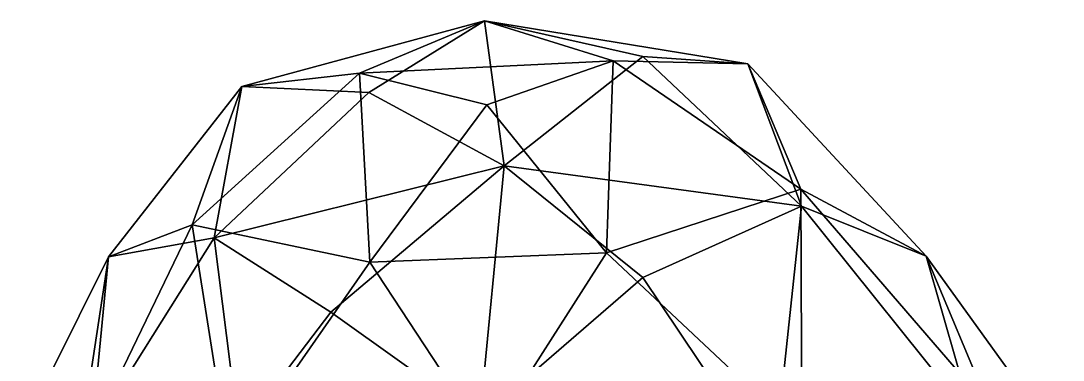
# Model space of a CAD drawing. Extents: x 290034 to 295698, y 4553723 to 4561693.
# Drawn here: x 294872.1 to 294956.2, y 4559910.6 to 4559938 of the extents above; entities that cross this region are included whole.
import ezdxf

# ---------------------------------------------------------------- set-up
doc = ezdxf.new("R2010")
doc.units = 0
doc.layers.add('Au_ppm_Pref_-_0_2', color=7, linetype='CONTINUOUS')

msp = doc.modelspace()

# ---------------------------------------------------------------- linework, layer by layer
at = {"layer": 'Au_ppm_Pref_-_0_2'}
for points in [[(294909.526, 4559938.003, 1764.031), (294900.195, 4559932.208, 1768.65), (294889.941, 4559932.699, 1763.979)], [(294909.526, 4559938.003, 1764.031), (294889.941, 4559932.699, 1763.979), (294899.439, 4559933.767, 1759.146)], [(294919.925, 4559934.781, 1758.772), (294909.526, 4559938.003, 1764.031), (294899.439, 4559933.767, 1759.146)], [(294911.111, 4559926.297, 1771.618), (294900.195, 4559932.208, 1768.65), (294909.526, 4559938.003, 1764.031)], [(294922.319, 4559935.135, 1768.176), (294911.111, 4559926.297, 1771.618), (294909.526, 4559938.003, 1764.031)], [(294922.319, 4559935.135, 1768.176), (294909.526, 4559938.003, 1764.031), (294930.789, 4559934.523, 1763.979)], [(294930.789, 4559934.523, 1763.979), (294909.526, 4559938.003, 1764.031), (294919.925, 4559934.781, 1758.772)], [(294935.13, 4559923.046, 1769.894), (294911.111, 4559926.297, 1771.618), (294922.319, 4559935.135, 1768.176)], [(294930.789, 4559934.523, 1763.979), (294935.13, 4559923.046, 1769.894), (294922.319, 4559935.135, 1768.176)], [(294919.925, 4559934.781, 1758.772), (294899.439, 4559933.767, 1759.146), (294909.72, 4559931.221, 1755.148)], [(294919.373, 4559919.272, 1752.885), (294919.925, 4559934.781, 1758.772), (294909.72, 4559931.221, 1755.148)], [(294919.373, 4559919.272, 1752.885), (294935.078, 4559924.413, 1757.948), (294919.925, 4559934.781, 1758.772)], [(294930.789, 4559934.523, 1763.979), (294919.925, 4559934.781, 1758.772), (294935.078, 4559924.413, 1757.948)], [(294945.19, 4559919.009, 1763.048), (294935.13, 4559923.046, 1769.894), (294930.789, 4559934.523, 1763.979)], [(294945.19, 4559919.009, 1763.048), (294930.789, 4559934.523, 1763.979), (294935.078, 4559924.413, 1757.948)], [(294899.439, 4559933.767, 1759.146), (294885.948, 4559921.551, 1758.427), (294900.271, 4559918.526, 1753.125)], [(294889.941, 4559932.699, 1763.979), (294885.948, 4559921.551, 1758.427), (294899.439, 4559933.767, 1759.146)], [(294899.439, 4559933.767, 1759.146), (294900.271, 4559918.526, 1753.125), (294909.72, 4559931.221, 1755.148)], [(294879.179, 4559918.956, 1763.979), (294889.941, 4559932.699, 1763.979), (294887.719, 4559920.488, 1769.172)], [(294889.941, 4559932.699, 1763.979), (294879.179, 4559918.956, 1763.979), (294885.948, 4559921.551, 1758.427)], [(294889.941, 4559932.699, 1763.979), (294900.195, 4559932.208, 1768.65), (294887.719, 4559920.488, 1769.172)], [(294887.719, 4559920.488, 1769.172), (294900.195, 4559932.208, 1768.65), (294911.111, 4559926.297, 1771.618)], [(294919.373, 4559919.272, 1752.885), (294909.72, 4559931.221, 1755.148), (294900.271, 4559918.526, 1753.125)], [(294887.719, 4559920.488, 1769.172), (294911.111, 4559926.297, 1771.618), (294897.121, 4559914.495, 1773.175)], [(294897.121, 4559914.495, 1773.175), (294911.111, 4559926.297, 1771.618), (294909.155, 4559905.899, 1773.961)], [(294911.111, 4559926.297, 1771.618), (294922.319, 4559917.299, 1774.11), (294909.155, 4559905.899, 1773.961)], [(294935.13, 4559923.046, 1769.894), (294922.319, 4559917.299, 1774.11), (294911.111, 4559926.297, 1771.618)], [(294935.161, 4559904.47, 1752.023), (294935.078, 4559924.413, 1757.948), (294919.373, 4559919.272, 1752.885)], [(294935.161, 4559904.47, 1752.023), (294950.335, 4559906.734, 1757.296), (294935.078, 4559924.413, 1757.948)], [(294945.19, 4559919.009, 1763.048), (294935.078, 4559924.413, 1757.948), (294950.335, 4559906.734, 1757.296)], [(294932.838, 4559901.608, 1773.838), (294922.319, 4559917.299, 1774.11), (294935.13, 4559923.046, 1769.894)], [(294935.13, 4559923.046, 1769.894), (294948.993, 4559905.783, 1769.906), (294932.838, 4559901.608, 1773.838)], [(294945.19, 4559919.009, 1763.048), (294948.993, 4559905.783, 1769.906), (294935.13, 4559923.046, 1769.894)], [(294879.179, 4559918.956, 1763.979), (294876.651, 4559902.286, 1758.642), (294885.948, 4559921.551, 1758.427)], [(294885.948, 4559921.551, 1758.427), (294876.651, 4559902.286, 1758.642), (294888.978, 4559902.299, 1753.314)], [(294900.271, 4559918.526, 1753.125), (294885.948, 4559921.551, 1758.427), (294888.978, 4559902.299, 1753.314)], [(294877.819, 4559904.727, 1768.836), (294887.719, 4559920.488, 1769.172), (294889.702, 4559904.727, 1773.416)], [(294887.719, 4559920.488, 1769.172), (294877.819, 4559904.727, 1768.836), (294879.179, 4559918.956, 1763.979)], [(294897.121, 4559914.495, 1773.175), (294889.702, 4559904.727, 1773.416), (294887.719, 4559920.488, 1769.172)], [(294919.373, 4559919.272, 1752.885), (294900.271, 4559918.526, 1753.125), (294909.734, 4559904.145, 1749.95)], [(294909.734, 4559904.145, 1749.95), (294935.161, 4559904.47, 1752.023), (294919.373, 4559919.272, 1752.885)], [(294877.819, 4559904.727, 1768.836), (294872.105, 4559904.727, 1763.979), (294879.179, 4559918.956, 1763.979)], [(294879.179, 4559918.956, 1763.979), (294872.105, 4559904.727, 1763.979), (294876.651, 4559902.286, 1758.642)], [(294900.271, 4559918.526, 1753.125), (294888.978, 4559902.299, 1753.314), (294909.734, 4559904.145, 1749.95)], [(294945.19, 4559919.009, 1763.048), (294956.245, 4559903.671, 1763.023), (294948.993, 4559905.783, 1769.906)], [(294945.19, 4559919.009, 1763.048), (294950.335, 4559906.734, 1757.296), (294956.245, 4559903.671, 1763.023)], [(294932.838, 4559901.608, 1773.838), (294909.155, 4559905.899, 1773.961), (294922.319, 4559917.299, 1774.11)], [(294909.155, 4559905.899, 1773.961), (294889.702, 4559904.727, 1773.416), (294897.121, 4559914.495, 1773.175)]]:
    msp.add_3dface(points, dxfattribs=at)

doc.saveas('drawing.dxf')
